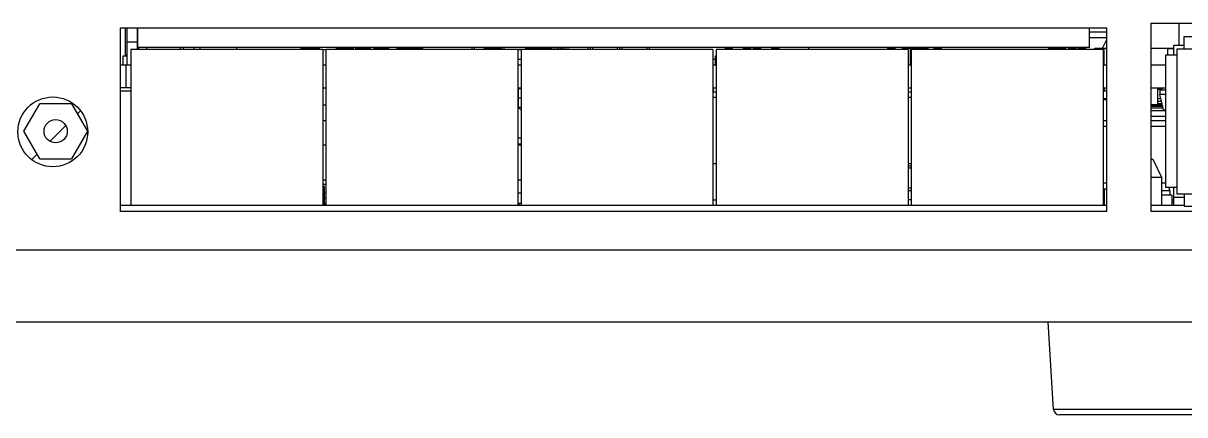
# Model space of a CAD drawing. Header units: millimetres. Extents: x 2890 to 3977, y 86 to 903.
# Drawn here: x 3166.1 to 3265.9, y 702.1 to 735.8 of the extents above; entities that cross this region are included whole.
import ezdxf

# ---------------------------------------------------------------- set-up
doc = ezdxf.new("R2010")
doc.units = ezdxf.units.MM
for name, color, linetype in [('00_COMPONENTS', 7, 'Continuous'), ('05_ALL_CURVES', 7, 'Continuous'), ('ECAD_0000873847', 7, 'Continuous'), ('ECAD_05010198', 7, 'Continuous'), ('ECAD_11030205', 7, 'Continuous'), ('ECAD_M3_3_5MM-NP', 7, 'Continuous'), ('INTFCLR_109', 7, 'Continuous')]:
    doc.layers.add(name, color=color, linetype=linetype)

msp = doc.modelspace()

# ---------------------------------------------------------------- linework, layer by layer
at = {"color": 7, "linetype": 'Continuous'}
for p, q in [((3264.942, 733.036), (3264.942, 733.886)), ((3264.942, 733.886), (3265.842, 733.886)), ((3265.842, 733.586), (3265.842, 734.636)), ((3265.842, 734.636), (3269.742, 734.636)), ((3175.322, 733.536), (3175.322, 720.086)), ((3191.822, 733.536), (3175.322, 733.536)), ((3176.692, 733.536), (3176.692, 733.686)), ((3179.592, 733.536), (3179.592, 733.686)), ((3191.822, 733.536), (3191.822, 720.086)), ((3192.082, 733.536), (3192.082, 720.086)), ((3208.582, 733.536), (3192.082, 733.536)), ((3208.582, 733.536), (3208.582, 720.086)), ((3208.842, 733.536), (3208.842, 720.086)), ((3225.342, 733.536), (3208.842, 733.536)), ((3225.342, 733.536), (3225.342, 720.086)), ((3225.602, 733.536), (3225.602, 720.086)), ((3242.102, 733.536), (3225.602, 733.536)), ((3242.102, 733.536), (3242.102, 720.086)), ((3242.362, 733.536), (3242.362, 720.086)), ((3258.862, 733.536), (3242.362, 733.536)), ((3258.862, 733.536), (3258.862, 720.086)), ((3264.242, 733.036), (3264.242, 721.636)), ((3265.232, 733.036), (3264.242, 733.036)), ((3265.232, 721.086), (3265.232, 733.586)), ((3265.232, 733.586), (3270.352, 733.586)), ((3174.422, 730.246), (3175.322, 730.246)), ((3175.322, 729.946), (3174.422, 729.946)), ((3166.105, 726.486), (3167.476, 728.861)), ((3170.218, 728.861), (3167.476, 728.861)), ((3170.218, 728.861), (3171.589, 726.486)), ((3225.602, 729.386), (3225.342, 729.386)), ((3242.362, 729.386), (3242.102, 729.386)), ((3192.082, 727.386), (3191.822, 727.386)), ((3259.192, 727.387), (3258.862, 727.387)), ((3259.192, 726.887), (3258.862, 726.887)), ((3264.117, 727.386), (3262.992, 727.386)), ((3264.242, 726.886), (3262.992, 726.886)), ((3167.476, 724.111), (3166.105, 726.486)), ((3171.589, 726.486), (3170.218, 724.111)), ((3192.082, 725.286), (3191.822, 725.286)), ((3208.842, 725.286), (3208.582, 725.286)), ((3167.476, 724.111), (3170.218, 724.111)), ((3225.602, 723.686), (3225.342, 723.686)), ((3242.362, 723.686), (3242.102, 723.686)), ((3192.082, 722.286), (3191.822, 722.286)), ((3208.842, 722.286), (3208.582, 722.286)), ((3258.862, 722.056), (3259.192, 722.056)), ((3263.892, 722.056), (3264.242, 722.056)), ((3191.949, 721.736), (3191.822, 721.736)), ((3191.949, 721.486), (3191.822, 721.486)), ((3191.949, 720.086), (3191.949, 721.736)), ((3191.949, 721.186), (3192.082, 721.186)), ((3208.582, 721.186), (3208.842, 721.186)), ((3258.862, 721.536), (3259.192, 721.536)), ((3258.967, 721.536), (3258.967, 720.086)), ((3264.617, 721.356), (3263.892, 721.356)), ((3264.767, 720.986), (3263.892, 720.986)), ((3265.232, 721.636), (3264.242, 721.636)), ((3264.617, 721.356), (3264.617, 720.986)), ((3264.767, 720.986), (3264.767, 720.086)), ((3264.942, 720.086), (3264.942, 721.636)), ((3265.842, 720.786), (3264.942, 720.786)), ((3270.352, 721.086), (3265.232, 721.086)), ((3265.842, 721.086), (3265.842, 720.036)), ((3259.192, 720.086), (3174.422, 720.086)), ((3191.949, 720.336), (3191.822, 720.336)), ((3191.949, 720.286), (3192.082, 720.286)), ((3191.949, 720.186), (3192.082, 720.186)), ((3191.949, 720.136), (3192.082, 720.136)), ((3208.582, 720.286), (3208.842, 720.286)), ((3208.582, 720.186), (3208.684, 720.186)), ((3208.684, 720.136), (3208.582, 720.136)), ((3208.684, 720.136), (3208.684, 720.286)), ((3225.342, 720.586), (3225.602, 720.586)), ((3265.842, 720.086), (3262.992, 720.086)), ((3264.767, 720.586), (3264.942, 720.586)), ((3264.767, 720.386), (3264.942, 720.386)), ((3265.842, 720.036), (3269.742, 720.036))]:
    msp.add_line(p, q, dxfattribs=at)
msp.add_circle((3168.847, 726.486), 1, dxfattribs=at)
for centre, radius, start, end in [((3264.117, 726.886), 0.5, 75.47131, 90), ((3265.179, 721.706), 0.662, 186.06907, 211.89079)]:
    msp.add_arc(centre, radius, start, end, dxfattribs=at)
at = {"layer": '00_COMPONENTS', "color": 3, "linetype": 'Continuous'}
for p, q in [((3262.992, 719.586), (3262.992, 735.786)), ((3262.992, 735.786), (3272.092, 735.786)), ((3174.422, 719.586), (3174.422, 735.386)), ((3174.422, 735.386), (3259.192, 735.386)), ((3175.922, 733.686), (3175.922, 735.386)), ((3257.692, 733.686), (3257.692, 735.386)), ((3259.192, 719.586), (3259.192, 735.386)), ((3257.692, 733.686), (3175.922, 733.686)), ((3259.192, 719.586), (3174.422, 719.586)), ((3272.092, 719.586), (3262.992, 719.586)), ((2951.092, 716.286), (3278.192, 716.286)), ((3101.265, 710.086), (3278.242, 710.086))]:
    msp.add_line(p, q, dxfattribs=at)
at = {"layer": '00_COMPONENTS', "color": 7, "linetype": 'Continuous'}
for p, q in [((3265.392, 733.886), (3265.392, 735.786)), ((3174.954, 735.386), (3174.954, 732.186)), ((3175.854, 735.386), (3175.854, 733.536)), ((3257.692, 735.036), (3259.192, 735.036)), ((3174.954, 734.186), (3175.854, 734.186)), ((3259.192, 734.536), (3257.692, 734.536)), ((3258.815, 733.636), (3259.192, 734.391)), ((3174.651, 732.186), (3174.651, 732.986)), ((3174.651, 732.986), (3174.954, 732.986)), ((3179.845, 733.536), (3179.845, 733.686)), ((3180.734, 733.686), (3180.734, 733.536)), ((3181.234, 733.686), (3181.234, 733.536)), ((3184.392, 733.686), (3184.392, 733.536)), ((3189.947, 733.536), (3189.947, 733.636)), ((3189.947, 733.636), (3191.524, 733.636)), ((3191.192, 733.686), (3191.192, 733.636)), ((3191.397, 733.536), (3191.397, 733.636)), ((3191.524, 733.536), (3191.524, 733.636)), ((3191.822, 733.536), (3192.082, 733.536)), ((3192.995, 733.536), (3192.995, 733.636)), ((3192.995, 733.636), (3194.445, 733.636)), ((3194.445, 733.536), (3194.445, 733.636)), ((3194.652, 733.536), (3194.652, 733.636)), ((3194.652, 733.636), (3195.277, 733.636)), ((3195.277, 733.536), (3195.277, 733.636)), ((3195.287, 733.536), (3195.287, 733.636)), ((3195.287, 733.636), (3195.912, 733.636)), ((3195.912, 733.536), (3195.912, 733.636)), ((3196.227, 733.536), (3196.227, 733.636)), ((3196.227, 733.636), (3196.852, 733.636)), ((3196.852, 733.536), (3196.852, 733.636)), ((3196.862, 733.536), (3196.862, 733.636)), ((3196.862, 733.636), (3197.487, 733.636)), ((3197.487, 733.536), (3197.487, 733.636)), ((3198.208, 733.536), (3198.208, 733.636)), ((3198.208, 733.636), (3198.883, 733.636)), ((3198.883, 733.536), (3198.883, 733.636)), ((3198.883, 733.611), (3199.733, 733.611)), ((3199.392, 733.611), (3199.392, 733.686)), ((3199.733, 733.536), (3199.733, 733.636)), ((3199.733, 733.636), (3200.408, 733.636)), ((3200.408, 733.536), (3200.408, 733.636)), ((3204.642, 733.536), (3204.642, 733.686)), ((3204.842, 733.536), (3204.842, 733.686)), ((3205.695, 733.536), (3205.695, 733.636)), ((3205.695, 733.636), (3207.145, 733.636)), ((3206.982, 733.636), (3206.982, 733.686)), ((3207.145, 733.536), (3207.145, 733.636)), ((3207.182, 733.536), (3207.182, 733.686)), ((3207.382, 733.536), (3207.382, 733.686)), ((3208.842, 733.536), (3208.582, 733.536)), ((3208.842, 733.486), (3208.582, 733.486)), ((3209.239, 733.536), (3209.239, 733.586)), ((3209.239, 733.586), (3209.257, 733.586)), ((3209.257, 733.536), (3209.257, 733.636)), ((3209.257, 733.636), (3209.932, 733.636)), ((3209.522, 733.636), (3209.522, 733.686)), ((3209.722, 733.636), (3209.722, 733.686)), ((3209.922, 733.636), (3209.922, 733.686)), ((3209.932, 733.536), (3209.932, 733.636)), ((3209.932, 733.611), (3210.782, 733.611)), ((3210.782, 733.536), (3210.782, 733.636)), ((3210.782, 733.636), (3211.457, 733.636)), ((3211.457, 733.536), (3211.457, 733.636)), ((3211.457, 733.586), (3212.999, 733.586)), ((3212.062, 733.586), (3212.062, 733.686)), ((3212.262, 733.586), (3212.262, 733.686)), ((3212.462, 733.586), (3212.462, 733.686)), ((3212.999, 733.536), (3212.999, 733.586)), ((3214.602, 733.536), (3214.602, 733.686)), ((3214.802, 733.536), (3214.802, 733.686)), ((3215.002, 733.536), (3215.002, 733.686)), ((3217.142, 733.536), (3217.142, 733.686)), ((3217.342, 733.536), (3217.342, 733.686)), ((3217.542, 733.536), (3217.542, 733.686)), ((3219.682, 733.536), (3219.682, 733.686)), ((3219.882, 733.536), (3219.882, 733.686)), ((3225.559, 732.186), (3225.559, 732.986)), ((3225.559, 732.986), (3225.602, 732.986)), ((3226.402, 733.536), (3226.402, 733.636)), ((3226.402, 733.636), (3227.027, 733.636)), ((3227.027, 733.536), (3227.027, 733.636)), ((3227.977, 733.536), (3227.977, 733.636)), ((3227.977, 733.636), (3228.602, 733.636)), ((3228.602, 733.536), (3228.602, 733.636)), ((3228.815, 733.536), (3228.815, 733.636)), ((3228.815, 733.636), (3229.44, 733.636)), ((3229.44, 733.536), (3229.44, 733.636)), ((3230.39, 733.536), (3230.39, 733.636)), ((3230.39, 733.636), (3231.015, 733.636)), ((3230.715, 733.636), (3230.69, 733.686)), ((3231.015, 733.536), (3231.015, 733.636)), ((3233.573, 733.536), (3233.573, 733.686)), ((3240.372, 733.536), (3240.372, 733.636)), ((3240.372, 733.636), (3240.997, 733.636)), ((3240.997, 733.536), (3240.997, 733.636)), ((3241.642, 733.536), (3241.642, 733.636)), ((3241.642, 733.636), (3242.572, 733.636)), ((3242.317, 732.186), (3242.317, 733.636)), ((3242.317, 733.611), (3243.167, 733.611)), ((3242.572, 733.611), (3242.572, 733.636)), ((3242.785, 733.611), (3242.785, 733.636)), ((3242.785, 733.636), (3243.842, 733.636)), ((3243.167, 733.536), (3243.167, 733.636)), ((3243.842, 733.536), (3243.842, 733.636)), ((3244.36, 733.536), (3244.36, 733.636)), ((3244.36, 733.636), (3244.985, 733.636)), ((3244.985, 733.536), (3244.985, 733.636)), ((3254.209, 733.536), (3254.209, 733.636)), ((3254.209, 733.636), (3255.659, 733.636)), ((3254.342, 733.536), (3254.342, 733.636)), ((3254.967, 733.536), (3254.967, 733.636)), ((3255.659, 733.536), (3255.659, 733.636)), ((3255.917, 733.536), (3255.917, 733.636)), ((3255.917, 733.636), (3256.542, 733.636)), ((3256.542, 733.536), (3256.542, 733.636)), ((3256.755, 733.536), (3256.755, 733.636)), ((3256.755, 733.636), (3257.38, 733.636)), ((3256.973, 733.636), (3256.973, 733.686)), ((3257.38, 733.536), (3257.38, 733.636)), ((3258.146, 733.536), (3258.146, 733.636)), ((3258.146, 733.636), (3259.192, 733.636)), ((3258.33, 733.536), (3258.33, 733.636)), ((3258.955, 732.186), (3258.955, 733.636)), ((3262.992, 733.636), (3264.942, 733.636)), ((3264.422, 733.036), (3264.422, 733.636)), ((3264.422, 733.611), (3264.942, 733.611)), ((3175.322, 732.186), (3174.422, 732.186)), ((3174.892, 732.186), (3174.892, 730.246)), ((3192.082, 732.186), (3191.822, 732.186)), ((3208.582, 732.686), (3208.842, 732.686)), ((3208.842, 732.186), (3208.582, 732.186)), ((3225.342, 732.586), (3225.353, 732.586)), ((3225.342, 732.566), (3225.353, 732.566)), ((3225.342, 732.561), (3225.353, 732.561)), ((3225.342, 732.541), (3225.353, 732.541)), ((3225.353, 732.206), (3225.342, 732.206)), ((3225.602, 732.186), (3225.342, 732.186)), ((3225.353, 732.186), (3225.353, 732.686)), ((3225.353, 732.686), (3225.559, 732.686)), ((3242.362, 732.186), (3242.102, 732.186)), ((3242.317, 732.211), (3242.362, 732.211)), ((3242.322, 732.186), (3242.322, 732.211)), ((3259.192, 732.186), (3258.862, 732.186)), ((3264.242, 732.186), (3262.992, 732.186)), ((3192.082, 730.186), (3191.822, 730.186)), ((3208.842, 730.186), (3208.582, 730.186)), ((3208.619, 729.376), (3208.619, 730.186)), ((3208.619, 730.176), (3208.842, 730.176)), ((3225.602, 730.186), (3225.342, 730.186)), ((3225.342, 729.886), (3225.602, 729.886)), ((3225.374, 729.886), (3225.374, 730.186)), ((3242.362, 730.186), (3242.102, 730.186)), ((3242.102, 729.886), (3242.362, 729.886)), ((3259.192, 730.186), (3258.862, 730.186)), ((3258.972, 730.186), (3258.972, 729.936)), ((3259.192, 729.936), (3258.972, 729.936)), ((3264.242, 730.186), (3262.992, 730.186)), ((3263.554, 730.186), (3263.554, 728.772)), ((3263.918, 730.086), (3263.554, 730.086)), ((3264.242, 730.036), (3263.752, 730.036)), ((3263.752, 730.036), (3263.752, 729.636)), ((3263.918, 730.186), (3263.918, 730.036)), ((3192.082, 728.736), (3191.822, 728.736)), ((3208.619, 729.386), (3208.582, 729.386)), ((3208.605, 729.186), (3208.582, 729.186)), ((3208.605, 729.386), (3208.605, 728.527)), ((3208.619, 729.376), (3208.842, 729.376)), ((3259.192, 729.286), (3258.862, 729.286)), ((3259.192, 729.236), (3258.862, 729.236)), ((3259.192, 729.186), (3258.862, 729.186)), ((3263.554, 728.772), (3262.992, 728.772)), ((3263.96, 728.736), (3262.992, 728.736)), ((3263.554, 729.306), (3263.828, 729.306)), ((3263.89, 729.036), (3263.554, 729.036)), ((3263.918, 728.836), (3263.554, 728.836)), ((3263.918, 728.786), (3263.554, 728.786)), ((3264.242, 729.636), (3263.752, 729.636)), ((3264.052, 728.336), (3263.752, 729.636)), ((3263.918, 728.917), (3263.918, 728.736)), ((3208.605, 728.527), (3208.842, 728.289)), ((3208.842, 728.527), (3208.605, 728.527)), ((3263.987, 728.616), (3262.992, 728.616)), ((3263.99, 728.606), (3262.992, 728.606)), ((3264.017, 728.486), (3262.992, 728.486)), ((3262.992, 728.286), (3264.242, 728.286)), ((3263.021, 727.786), (3264.242, 727.786)), ((3264.052, 728.336), (3264.242, 728.336)), ((3262.992, 724.086), (3263.142, 724.086)), ((3263.142, 724.086), (3263.892, 722.548)), ((3262.992, 722.548), (3263.892, 722.548)), ((3263.892, 722.548), (3263.892, 720.086)), ((3254.613, 702.555), (3254.142, 710.086)), ((3274.671, 702.555), (3254.613, 702.555)), ((3274.172, 702.086), (3255.112, 702.086))]:
    msp.add_line(p, q, dxfattribs=at)
for centre, radius, start, end in [((3242.322, 732.236), 0.05, 270, 323.22783), ((3255.112, 702.586), 0.5, 183.57633, 270)]:
    msp.add_arc(centre, radius, start, end, dxfattribs=at)
at = {"layer": '05_ALL_CURVES', "color": 40, "linetype": 'Continuous'}
msp.add_line((3257.692, 733.686), (3175.922, 733.686), dxfattribs=at)
at = {"layer": '05_ALL_CURVES', "color": 2, "linetype": 'Continuous'}
for p, q in [((3170.727, 727.979), (3170.994, 728.246)), ((3168.361, 725.613), (3169.72, 726.972)), ((3166.792, 724.044), (3167.25, 724.502))]:
    msp.add_line(p, q, dxfattribs=at)
at = {"layer": '05_ALL_CURVES', "color": 40, "linetype": 'Continuous'}
msp.add_circle((3168.602, 726.436), 3, dxfattribs=at)
at = {"layer": 'ECAD_0000873847', "color": 7, "linetype": 'Continuous'}
for p, q in [((3174.854, 733.047), (3174.854, 735.386)), ((3174.954, 733.047), (3174.854, 733.047)), ((3175.954, 733.686), (3175.954, 733.536))]:
    msp.add_line(p, q, dxfattribs=at)
at = {"layer": 'ECAD_05010198', "color": 7, "linetype": 'Continuous'}
for p, q in [((3208.842, 725.886), (3208.582, 725.886)), ((3208.842, 725.386), (3208.582, 725.386))]:
    msp.add_line(p, q, dxfattribs=at)
at = {"layer": 'ECAD_11030205', "color": 5, "linetype": 'Continuous', "true_color": 0x0000f0}
for p, q in [((3191.822, 721.936), (3192.082, 721.936)), ((3192.082, 720.736), (3191.822, 720.736))]:
    msp.add_line(p, q, dxfattribs=at)
at = {"layer": 'ECAD_M3_3_5MM-NP', "color": 7, "linetype": 'Continuous'}
for p, q in [((3242.362, 723.311), (3242.102, 723.311)), ((3242.362, 721.592), (3242.102, 721.592)), ((3242.102, 721.386), (3242.362, 721.386)), ((3242.362, 720.586), (3242.102, 720.586))]:
    msp.add_line(p, q, dxfattribs=at)
msp.add_arc((3241.642, 718.536), 4.988, 81.70098, 84.70897, dxfattribs=at)
at = {"layer": 'INTFCLR_109', "color": 142, "linetype": 'Continuous', "true_color": 0x0099cc}
msp.add_line((3265.842, 720.086), (3263.792, 720.086), dxfattribs=at)

doc.saveas('drawing.dxf')
